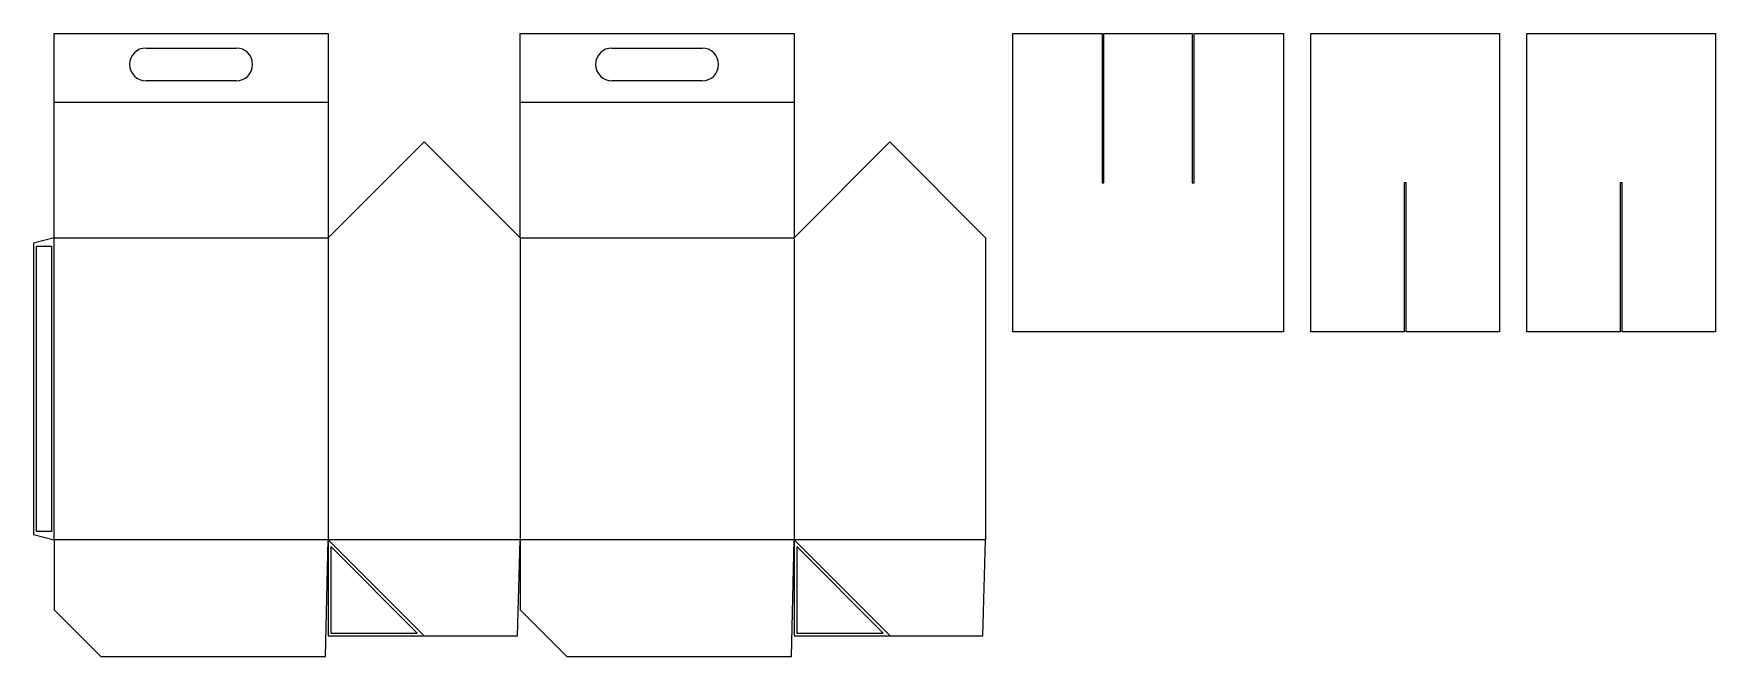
# Model space of a CAD drawing. Header units: millimetres. Extents: x 0 to 1230, y 0 to 455.
import ezdxf

# ---------------------------------------------------------------- set-up
doc = ezdxf.new("R2010")
doc.units = ezdxf.units.MM
for name, color, linetype in [('CREASE', 5, 'CONTINUOUS'), ('CUT', 1, 'CONTINUOUS'), ('GLUE', 2, 'CONTINUOUS')]:
    doc.layers.add(name, color=color, linetype=linetype)

msp = doc.modelspace()

# ---------------------------------------------------------------- linework, layer by layer
at = {"layer": 'CREASE'}
for p, q in [((15, 405.438), (215.45, 405.438)), ((355.9, 405.438), (556.35, 405.438)), ((15, 85.225), (15, 306.125)), ((15, 306.125), (215.45, 306.125)), ((215.45, 306.125), (215.45, 85.225)), ((355.9, 306.125), (355.9, 85.225)), ((355.9, 306.125), (556.35, 306.125)), ((556.35, 306.125), (556.35, 85.225)), ((215.45, 85.225), (15, 85.225)), ((355.9, 85.225), (215.45, 85.225)), ((215.45, 85.225), (285.675, 15)), ((556.35, 85.225), (355.9, 85.225)), ((696.35, 85.225), (556.35, 85.225)), ((556.35, 85.225), (626.575, 15))]:
    msp.add_line(p, q, dxfattribs=at)
at = {"layer": 'CUT'}
for p, q in [((15, 405.438), (15, 455.438)), ((15, 455.438), (215.45, 455.438)), ((215.45, 455.438), (215.45, 405.438)), ((355.9, 405.438), (355.9, 455.438)), ((355.9, 455.438), (556.35, 455.438)), ((556.35, 455.438), (556.35, 405.438)), ((716.35, 455.438), (781.625, 455.438)), ((716.35, 237.238), (716.35, 455.438)), ((781.625, 455.438), (781.625, 346.338)), ((783.075, 346.338), (783.075, 455.438)), ((783.075, 455.438), (847.625, 455.438)), ((847.625, 455.438), (847.625, 346.338)), ((849.075, 346.338), (849.075, 455.438)), ((849.075, 455.438), (914.35, 455.438)), ((914.35, 455.438), (914.35, 237.238)), ((934.35, 455.438), (1072.35, 455.438)), ((934.35, 237.238), (934.35, 455.438)), ((1072.35, 455.438), (1072.35, 237.238)), ((1092.35, 455.438), (1230.35, 455.438)), ((1092.35, 237.238), (1092.35, 455.438)), ((1230.35, 455.438), (1230.35, 237.238)), ((82.225, 444.938), (148.225, 444.938)), ((423.125, 444.938), (489.125, 444.938)), ((148.225, 420.938), (82.225, 420.938)), ((489.125, 420.938), (423.125, 420.938)), ((15, 306.125), (15, 405.438)), ((215.45, 405.438), (215.45, 306.125)), ((355.9, 306.125), (355.9, 405.438)), ((556.35, 405.438), (556.35, 306.125)), ((215.45, 306.125), (285.675, 376.35)), ((285.675, 376.35), (355.9, 306.125)), ((556.35, 306.125), (626.35, 376.35)), ((626.35, 376.35), (696.35, 306.125)), ((781.625, 346.338), (783.075, 346.338)), ((847.625, 346.338), (849.075, 346.338)), ((1004.075, 346.338), (1002.625, 346.338)), ((1002.625, 346.338), (1002.625, 237.238)), ((1004.075, 237.238), (1004.075, 346.338)), ((1162.075, 346.338), (1160.625, 346.338)), ((1160.625, 346.338), (1160.625, 237.238)), ((1162.075, 237.238), (1162.075, 346.338)), ((15, 306.125), (0, 302.106)), ((0, 302.106), (0, 89.244)), ((696.35, 306.125), (696.35, 85.225)), ((914.35, 237.238), (716.35, 237.238)), ((1002.625, 237.238), (934.35, 237.238)), ((1072.35, 237.238), (1004.075, 237.238)), ((1160.625, 237.238), (1092.35, 237.238)), ((1230.35, 237.238), (1162.075, 237.238)), ((0, 89.244), (15, 85.225)), ((15, 85.225), (15, 34.09)), ((213.45, 0), (215.45, 85.225)), ((215.45, 85.225), (215.45, 15)), ((353.9, 15), (355.9, 85.225)), ((355.9, 85.225), (355.9, 34.09)), ((554.35, 0), (556.35, 85.225)), ((556.35, 85.225), (556.35, 15)), ((694.35, 15), (696.35, 85.225)), ((15, 34.09), (49.09, 0)), ((355.9, 34.09), (389.99, 0)), ((215.45, 15), (353.9, 15)), ((556.35, 15), (694.35, 15)), ((49.09, 0), (213.45, 0)), ((389.99, 0), (554.35, 0))]:
    msp.add_line(p, q, dxfattribs=at)
for centre, start, end in [((82.225, 432.938), 90, 180), ((148.225, 432.938), 0, 90), ((423.125, 432.938), 90, 180), ((489.125, 432.938), 0, 90), ((82.225, 432.938), 180, 270), ((148.225, 432.938), 270, 0), ((423.125, 432.938), 180, 270), ((489.125, 432.938), 270, 0)]:
    msp.add_arc(centre, 12, start, end, dxfattribs=at)
at = {"layer": 'GLUE'}
for p, q in [((2, 300.106), (13, 300.106)), ((2, 91.244), (2, 300.106)), ((13, 300.106), (13, 91.244)), ((13, 91.244), (2, 91.244)), ((217.45, 80.225), (217.45, 17)), ((280.675, 17), (217.45, 80.225)), ((558.35, 80.225), (558.35, 17)), ((621.575, 17), (558.35, 80.225)), ((217.45, 17), (280.675, 17)), ((558.35, 17), (621.575, 17))]:
    msp.add_line(p, q, dxfattribs=at)

doc.saveas('drawing.dxf')
